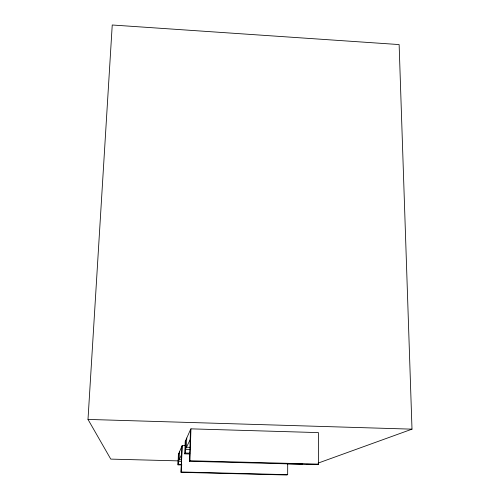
<?xml version="1.0" encoding="UTF-8"?>
<svg xmlns="http://www.w3.org/2000/svg" width="500" height="500" viewBox="0 0 500 500"><rect width="100%" height="100%" fill="white"/><g stroke="black" fill="none" stroke-linecap="round" stroke-linejoin="round"><path stroke-width="0.75" d="M185.362 445.662L182.262 445.575L181.944 446.112L181.062 472.337L286.719 475L287.669 474.663L287.694 463.894M189.494 461.281L190.487 429.637L190.944 428.85L318.431 432.606L318.619 464.144L317.219 464.637L189.494 461.281L189.95 460.75L190.944 428.85M189.469 453.981L184.8 453.856L185.206 441.519L190.487 429.637M184.8 453.856L185.219 453.044L185.631 440.556M186.75 438.05L186.45 447.238L190.338 447.344M181.919 464.963L178.025 464.856L178.388 454.406L181.944 446.112M178.025 464.856L178.681 453.719M179.444 451.944L179.175 459.688L181.513 459.744M181.062 472.337L182.262 445.575M177.862 460.869L110.769 459.106L88 419.419L112.238 25L399.131 44.575L412 429.156L318.05 463.131M181.663 454.462L178.419 461.275L181.531 461.362M190.169 439.7L185.331 449.5L189.988 449.625M181.375 471.981L287.669 474.663M185.219 453.044L189.875 453.175M189.95 460.75L318.619 464.144M287.075 463.744L302.675 464.156M306.575 464.256L314.381 464.462M178.312 464.281L181.431 464.363M88 419.419L412 429.156"/></g></svg>
